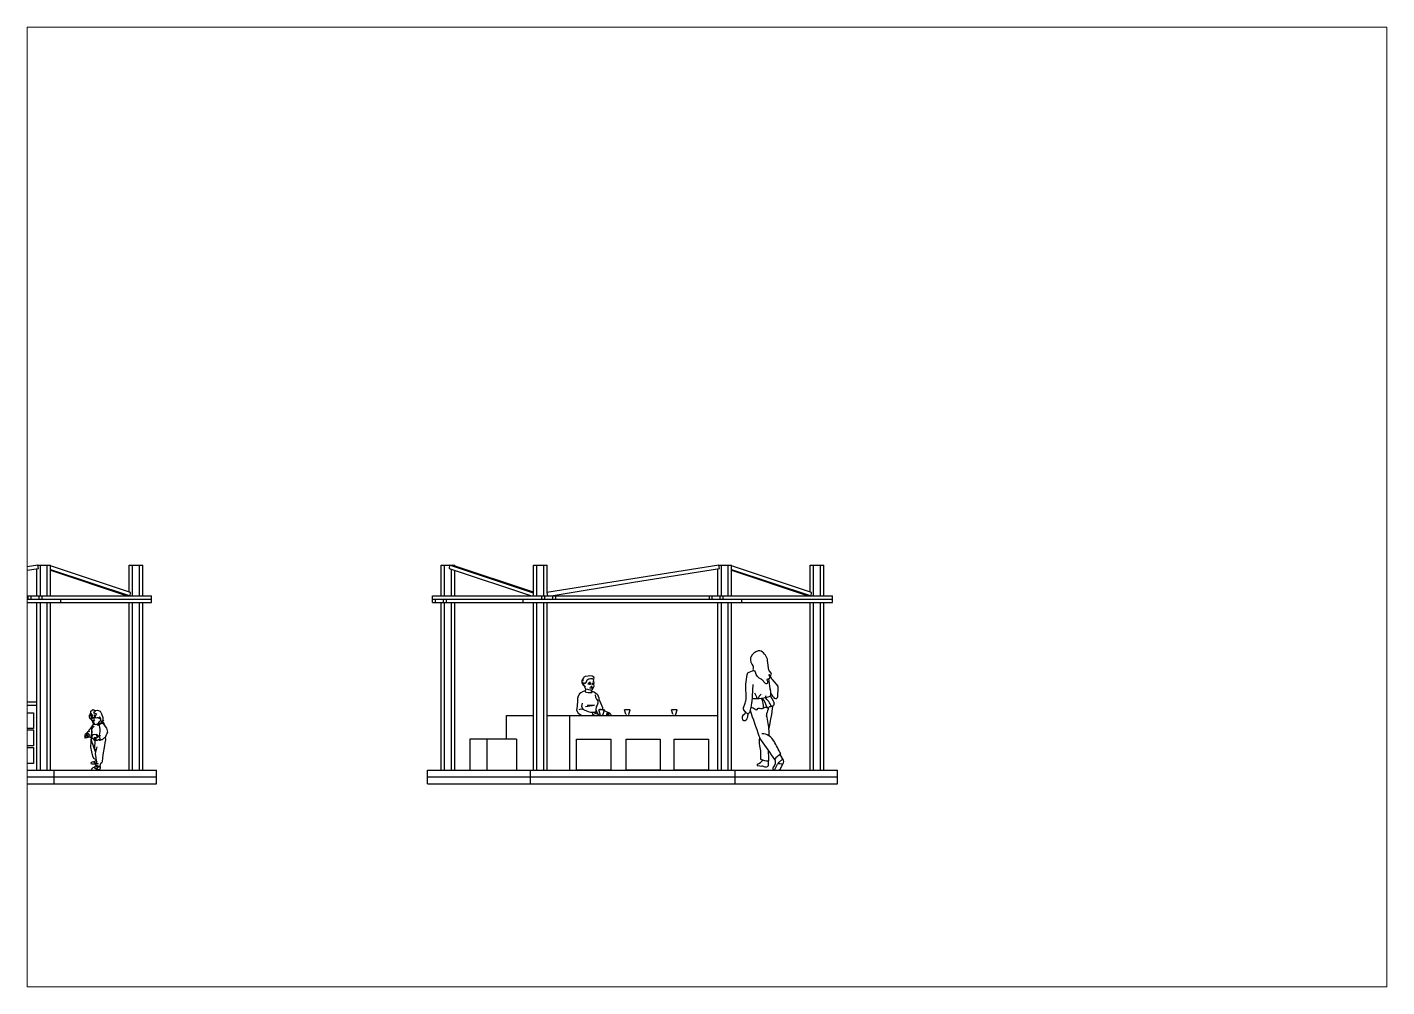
# Paper-space layout 'Layout1' of a CAD drawing. Header units: metres. Extents: x 0 to 16.5, y 0 to 11.7.
# The model-space entities are those that its viewports show. They can reach past a viewport. Long polylines and large blocks are cut down to what shows.
import ezdxf

# ---------------------------------------------------------------- set-up
doc = ezdxf.new("R2010")
doc.units = ezdxf.units.M
doc.header["$MEASUREMENT"] = 0
for name, color, linetype in [('ANTIKEIMENA', 4, 'Continuous'), ('EDAFOS', 141, 'Continuous'), ('PROVOLES TOIXON', 120, 'Continuous')]:
    doc.layers.add(name, color=color, linetype=linetype)

msp = doc.modelspace()

# ---------------------------------------------------------------- linework, layer by layer
at = {"layer": 'ANTIKEIMENA'}
for p, q in [((-23.98, 51.13), (-49.15, 47.12)), ((-36.47, 48.63), (-23.9, 50.64)), ((-23.9, 50.64), (-23.98, 51.13)), ((-10.42, 47.12), (-22.11, 51.01)), ((-22.11, 50.5), (-10.46, 46.63)), ((-22.11, 50.36), (-10.9, 46.63)), ((36.24, 51.13), (36.2, 50.64)), ((36.2, 50.64), (48.25, 46.63)), ((48.55, 47.04), (36.24, 51.13)), ((48.55, 47.18), (36.67, 51.13)), ((75.68, 51.13), (50.51, 47.12)), ((63.19, 48.63), (75.76, 50.64)), ((75.76, 50.64), (75.68, 51.13)), ((89.24, 47.12), (77.55, 51.01)), ((77.55, 50.5), (89.2, 46.63)), ((77.55, 50.36), (88.76, 46.63)), ((51.14, 46.63), (63.19, 48.63)), ((-52.61, 46.63), (-9.11, 46.63)), ((-50.15, 46.13), (-24.93, 46.13)), ((-25.37, 46.13), (-25.37, 46.63)), ((-24.93, 46.13), (-24.93, 46.63)), ((-24.93, 46.13), (-24, 46.13)), ((-24, 46.13), (-7.35, 46.13)), ((-23.78, 46.13), (-23.78, 46.63)), ((-23.35, 46.13), (-23.35, 46.63)), ((-20.61, 45.63), (-20.61, 46.13)), ((-10.46, 46.63), (-10.42, 47.12)), ((-9.11, 46.63), (-7.47, 46.63)), ((-7.47, 46.63), (-7.35, 46.63)), ((-7.35, 45.63), (-7.35, 46.63)), ((33.79, 46.63), (47.05, 46.63)), ((33.79, 45.63), (33.79, 46.63)), ((33.79, 46.13), (46, 46.13)), ((34.22, 45.63), (34.22, 46.13)), ((35.38, 45.63), (35.38, 46.13)), ((35.81, 45.63), (35.81, 46.13)), ((45.96, 46.13), (49.51, 46.13)), ((47.05, 46.63), (79.05, 46.63)), ((47.05, 45.63), (47.05, 46.13)), ((49.51, 46.13), (74.44, 46.13)), ((49.79, 46.13), (49.79, 46.63)), ((50.22, 46.13), (50.22, 46.63)), ((50.51, 47.12), (50.59, 46.63)), ((51.38, 46.13), (51.38, 46.63)), ((51.81, 46.13), (51.81, 46.63)), ((74.29, 46.13), (74.29, 46.63)), ((74.44, 46.13), (75.65, 46.13)), ((74.72, 46.13), (74.72, 46.63)), ((75.65, 46.13), (76.02, 46.13)), ((75.88, 46.13), (75.88, 46.63)), ((76.02, 46.13), (92.31, 46.13)), ((76.31, 46.13), (76.31, 46.63)), ((77.55, 46.63), (90.55, 46.63)), ((79.05, 45.63), (79.05, 46.13)), ((89.2, 46.63), (89.24, 47.12)), ((90.55, 46.63), (92.19, 46.63)), ((92.19, 46.63), (92.31, 46.63)), ((92.31, 45.63), (92.31, 46.63)), ((-50.15, 45.63), (-24.11, 45.63)), ((-24.11, 45.63), (-24, 45.63)), ((-24, 45.63), (-7.35, 45.63)), ((33.79, 45.63), (49.51, 45.63)), ((49.51, 45.63), (74.44, 45.63)), ((74.44, 45.63), (75.65, 45.63)), ((75.65, 45.63), (76.02, 45.63)), ((76.02, 45.63), (92.31, 45.63)), ((82.99, 35.74), (82.81, 37.15)), ((55.62, 34.23), (55.61, 34.06)), ((55.61, 34.06), (55.63, 33.92)), ((55.69, 34.32), (55.62, 34.23)), ((55.63, 33.92), (55.69, 33.81)), ((55.76, 34.37), (55.69, 34.32)), ((55.73, 34.04), (55.74, 33.84)), ((55.74, 33.84), (55.81, 33.67)), ((55.79, 34.34), (55.75, 34.19)), ((55.85, 34.63), (55.77, 34.47)), ((55.77, 34.47), (55.79, 34.34)), ((55.93, 34.72), (55.85, 34.63)), ((55.91, 33.85), (55.86, 33.77)), ((56, 33.87), (55.91, 33.85)), ((56.09, 34.83), (55.93, 34.72)), ((56.08, 33.81), (56, 33.87)), ((56.53, 34.87), (56.09, 34.83)), ((56.09, 33.83), (56.21, 33.91)), ((56.21, 33.91), (56.29, 34.03)), ((56.29, 34.03), (56.42, 34.32)), ((56.42, 34.32), (56.64, 34.47)), ((56.8, 34.91), (56.53, 34.87)), ((56.64, 34.47), (56.9, 34.51)), ((56.64, 33.93), (56.75, 34)), ((56.77, 33.85), (56.64, 33.81)), ((56.75, 34), (56.88, 34.02)), ((56.89, 33.84), (56.77, 33.85)), ((57.13, 34.85), (56.8, 34.91)), ((56.95, 33.81), (56.89, 33.84)), ((56.9, 34.51), (57.15, 34.51)), ((57.08, 33.8), (57.13, 33.86)), ((57.37, 34.74), (57.13, 34.85)), ((57.13, 33.86), (57.27, 33.85)), ((57.15, 34.51), (57.33, 34.45)), ((57.34, 34.04), (57.26, 34.05)), ((57.27, 33.85), (57.37, 33.81)), ((57.33, 34.45), (57.32, 34.39)), ((57.34, 34.37), (57.38, 34.45)), ((57.4, 34.1), (57.34, 34.37)), ((57.38, 33.99), (57.34, 34.04)), ((57.42, 34.6), (57.37, 34.74)), ((57.37, 33.79), (57.41, 33.87)), ((57.38, 34.45), (57.42, 34.6)), ((57.41, 33.87), (57.4, 34.1)), ((79.62, 33.7), (79.8, 35.11)), ((81.99, 34.36), (82.45, 33.86)), ((83.06, 35.59), (83.33, 35.28)), ((83.1, 35.05), (83.38, 34.53)), ((55.07, 31.93), (55.01, 31.6)), ((55.28, 32.27), (55.07, 31.93)), ((55.5, 32.44), (55.28, 32.27)), ((55.81, 32.63), (55.5, 32.44)), ((55.69, 33.81), (55.7, 33.71)), ((55.7, 33.71), (55.76, 33.62)), ((55.76, 33.62), (55.81, 33.57)), ((55.81, 33.67), (55.9, 33.51)), ((55.81, 33.57), (55.87, 33.54)), ((56.09, 32.72), (55.81, 32.63)), ((55.86, 33.77), (55.88, 33.66)), ((55.88, 33.66), (55.91, 33.53)), ((55.9, 33.51), (56.01, 33.32)), ((55.91, 33.53), (56, 33.45)), ((56, 33.45), (56.1, 33.36)), ((56.01, 33.32), (56.11, 33.12)), ((56.09, 33.36), (56.05, 33.27)), ((56.1, 32.66), (56.09, 32.59)), ((56.09, 32.59), (56.33, 32.52)), ((56.1, 33.36), (56.15, 33.34)), ((56.15, 32.89), (56.1, 32.66)), ((56.11, 33.12), (56.15, 32.89)), ((56.15, 33.34), (56.17, 33.36)), ((56.49, 32.91), (56.32, 32.97)), ((56.33, 32.52), (56.55, 32.46)), ((56.64, 32.86), (56.49, 32.91)), ((56.64, 33.81), (56.52, 33.76)), ((56.52, 33.76), (56.94, 33.79)), ((56.55, 32.46), (56.87, 32.46)), ((56.57, 33.74), (56.73, 33.69)), ((56.9, 32.84), (56.64, 32.86)), ((56.73, 33.69), (56.9, 33.69)), ((56.81, 33.16), (56.98, 33.23)), ((56.9, 33.12), (56.81, 33.16)), ((56.88, 33.75), (56.82, 33.7)), ((56.87, 32.46), (57.08, 32.5)), ((56.94, 33.74), (56.88, 33.75)), ((56.9, 33.69), (56.94, 33.74)), ((57.05, 33.11), (56.9, 33.12)), ((56.95, 33.35), (57.05, 33.4)), ((56.98, 33.23), (57.04, 33.2)), ((56.99, 33.18), (57.05, 33.17)), ((57.03, 32.77), (57.06, 32.87)), ((57.05, 32.63), (57.03, 32.77)), ((57.04, 33.2), (57.09, 33.24)), ((57.05, 33.4), (57.13, 33.41)), ((57.15, 33.13), (57.05, 33.11)), ((57.06, 32.87), (57.15, 32.89)), ((57.08, 32.5), (57.13, 32.56)), ((57.09, 33.24), (57.19, 33.2)), ((57.1, 32.69), (57.37, 32.56)), ((57.13, 32.56), (57.1, 32.59)), ((57.12, 33.77), (57.11, 33.76)), ((57.11, 33.76), (57.12, 33.7)), ((57.13, 33.41), (57.11, 33.35)), ((57.3, 33.79), (57.12, 33.77)), ((57.12, 33.7), (57.22, 33.68)), ((57.19, 33.2), (57.15, 33.13)), ((57.15, 32.89), (57.29, 33.1)), ((57.22, 33.68), (57.3, 33.69)), ((57.28, 33.75), (57.24, 33.71)), ((57.35, 33.75), (57.28, 33.75)), ((57.29, 33.1), (57.38, 33.29)), ((57.37, 33.81), (57.3, 33.79)), ((57.3, 33.69), (57.35, 33.75)), ((57.37, 33.68), (57.37, 33.79)), ((57.42, 33.43), (57.37, 33.68)), ((57.37, 32.56), (57.65, 32.42)), ((57.38, 33.29), (57.42, 33.43)), ((57.58, 32.14), (57.65, 31.8)), ((57.65, 32.42), (57.92, 32.17)), ((57.92, 32.17), (58.13, 31.71)), ((80.64, 33.67), (80.5, 31.05)), ((-49.11, 31.13), (-24.11, 31.13)), ((-49.11, 30.63), (-24.11, 30.63)), ((-16.22, 29.74), (-16.04, 29.9)), ((-16.04, 29.9), (-15.91, 29.98)), ((-15.91, 29.98), (-15.76, 29.94)), ((-15.76, 29.94), (-15.55, 29.76)), ((-15.62, 29.86), (-15.23, 29.92)), ((-15.23, 29.92), (-14.88, 29.75)), ((54.92, 30.42), (54.87, 29.91)), ((54.87, 29.91), (55.08, 29.48)), ((55.01, 31.38), (54.92, 30.42)), ((55.01, 31.6), (55.01, 31.38)), ((55.44, 30.04), (55.2, 29.93)), ((55.72, 30.01), (55.44, 30.04)), ((55.63, 30.41), (55.71, 30.91)), ((55.71, 30.19), (55.63, 30.41)), ((55.72, 30.12), (55.71, 30.19)), ((55.83, 30.1), (55.72, 30.12)), ((55.84, 29.99), (55.83, 30.1)), ((56.03, 29.9), (55.84, 29.99)), ((56.59, 29.66), (56.03, 29.9)), ((56.16, 30.41), (57.5, 30.61)), ((57.5, 30.61), (56.41, 30.57)), ((57.74, 30.39), (57.63, 29.52)), ((57.65, 31.8), (57.78, 31.53)), ((57.87, 29.54), (57.72, 29.95)), ((57.87, 30.63), (57.74, 30.39)), ((57.78, 31.53), (57.97, 31.25)), ((57.98, 30.94), (57.87, 30.63)), ((57.97, 31.25), (57.98, 30.94)), ((58.13, 31.71), (58.12, 31.53)), ((58.12, 31.53), (58.34, 30.99)), ((58.23, 29.99), (58.13, 29.92)), ((58.46, 30.01), (58.23, 29.99)), ((58.34, 30.99), (58.64, 30.29)), ((58.68, 29.95), (58.46, 30.01)), ((58.64, 30.29), (58.64, 30.18)), ((58.64, 30.18), (58.72, 29.93)), ((58.72, 29.93), (58.92, 29.84)), ((79.26, 30.23), (79.53, 30.94)), ((79.73, 29.48), (79.29, 30.01)), ((80.38, 30.35), (80.15, 29.57)), ((81.27, 30.01), (81.38, 30.13)), ((-16.44, 28.85), (-16.43, 29.14)), ((-16.28, 28.61), (-16.44, 28.85)), ((-16.43, 29.14), (-16.29, 29.31)), ((-16.37, 29.13), (-16.06, 29.38)), ((-16.18, 29.08), (-16.37, 29.13)), ((-16.29, 29.31), (-16.22, 29.37)), ((-16.16, 28.52), (-16.28, 28.61)), ((-16.25, 29.33), (-16.21, 29.68)), ((-16.06, 29.38), (-16.25, 29.33)), ((-16.24, 29.33), (-16.21, 29.58)), ((-16.22, 29.37), (-16.24, 29.33)), ((-16.21, 29.58), (-16.22, 29.74)), ((-16.17, 28.7), (-16.19, 28.55)), ((-16.19, 28.55), (-16.13, 28.44)), ((-16.07, 28.83), (-16.18, 29.08)), ((-16.1, 28.94), (-16.17, 28.7)), ((-16.08, 28.93), (-16.16, 28.52)), ((-16.13, 28.44), (-16.04, 28.38)), ((-16.01, 28.56), (-16.08, 28.93)), ((-16.04, 29.28), (-16.07, 28.83)), ((-15.87, 28.75), (-16.06, 28.7)), ((-16.06, 28.7), (-16.01, 28.56)), ((-15.97, 28.76), (-16.04, 29.28)), ((-16.04, 28.38), (-16, 28.23)), ((-16, 28.23), (-15.99, 28.11)), ((-15.99, 28.11), (-15.91, 28.11)), ((-15.61, 28.91), (-15.97, 28.76)), ((-15.91, 28.11), (-15.83, 28.13)), ((-15.91, 28.11), (-15.91, 28.08)), ((-15.91, 28.08), (-15.91, 28.03)), ((-15.91, 28.03), (-15.88, 28.04)), ((-15.91, 28.03), (-15.89, 27.99)), ((-15.9, 28.4), (-15.87, 28.44)), ((-15.9, 28.4), (-15.82, 28.37)), ((-15.89, 27.99), (-15.82, 27.96)), ((-15.88, 28.04), (-15.81, 28.03)), ((-15.74, 28.68), (-15.87, 28.75)), ((-15.87, 28.44), (-15.8, 28.46)), ((-15.8, 28.24), (-15.83, 28.26)), ((-15.83, 28.13), (-15.79, 28.17)), ((-15.55, 29.76), (-15.82, 29.5)), ((-15.82, 29.5), (-15.38, 29.37)), ((-15.82, 28.37), (-15.78, 28.37)), ((-15.77, 27.96), (-15.82, 27.96)), ((-15.81, 28.03), (-15.77, 28)), ((-15.81, 27.96), (-15.81, 27.91)), ((-15.81, 27.91), (-15.73, 27.9)), ((-15.8, 28.46), (-15.74, 28.46)), ((-15.79, 28.17), (-15.8, 28.24)), ((-15.57, 29.02), (-15.78, 29.23)), ((-15.78, 29.23), (-15.61, 28.91)), ((-15.78, 28.37), (-15.73, 28.39)), ((-15.77, 28), (-15.71, 27.99)), ((-15.72, 27.97), (-15.77, 27.96)), ((-15.6, 28.81), (-15.74, 28.68)), ((-15.74, 28.46), (-15.63, 28.48)), ((-15.73, 28.39), (-15.67, 28.44)), ((-15.73, 27.9), (-15.72, 27.84)), ((-15.67, 27.97), (-15.72, 27.97)), ((-15.71, 27.99), (-15.66, 27.98)), ((-15.67, 28.44), (-15.63, 28.48)), ((-15.66, 27.98), (-15.67, 27.97)), ((-15.41, 28.72), (-15.6, 28.81)), ((-15.38, 29.37), (-15.57, 29.02)), ((-15.56, 27.82), (-15.41, 27.86)), ((-15.3, 28.77), (-15.41, 28.72)), ((-15.41, 27.86), (-15.26, 27.88)), ((-15.14, 28.76), (-15.3, 28.77)), ((-15.29, 27.77), (-15.07, 27.91)), ((-15.26, 27.88), (-15.11, 28)), ((-14.89, 28.62), (-15.14, 28.76)), ((-15.11, 28), (-14.98, 28.15)), ((-15.07, 27.91), (-14.77, 28.05)), ((-14.74, 27.88), (-15.05, 27.72)), ((-14.96, 28.88), (-15.02, 28.86)), ((-15.02, 28.86), (-14.89, 28.62)), ((-14.98, 28.15), (-14.91, 28.27)), ((-14.84, 28.83), (-14.96, 28.88)), ((-14.88, 29.75), (-14.64, 29.35)), ((-14.78, 28.6), (-14.84, 28.83)), ((-14.81, 28.3), (-14.78, 28.6)), ((-14.56, 28.28), (-14.81, 28.3)), ((-14.77, 28.05), (-14.56, 28.12)), ((-14.5, 27.93), (-14.74, 27.88)), ((-14.69, 28.29), (-14.6, 28.18)), ((-14.64, 29.35), (-14.47, 28.84)), ((-14.6, 28.18), (-14.56, 28.11)), ((-14.39, 28.31), (-14.56, 28.28)), ((-14.56, 28.12), (-14.46, 28.14)), ((-14.36, 27.87), (-14.5, 27.93)), ((-14.47, 28.84), (-14.49, 28.41)), ((-14.49, 28.41), (-14.39, 28.31)), ((-14.46, 28.14), (-14.37, 28.01)), ((-14.37, 28.01), (-14.27, 27.87)), ((-14.22, 27.7), (-14.36, 27.87)), ((-14.27, 27.87), (-14.22, 27.77)), ((44.6, 25.63), (44.6, 29.13)), ((44.6, 29.13), (48.55, 29.13)), ((50.55, 29.13), (75.55, 29.13)), ((53.82, 29.13), (53.82, 21.13)), ((55.08, 29.48), (55.62, 29.13)), ((55.36, 29.21), (55.29, 29.13)), ((56.95, 29.58), (56.59, 29.66)), ((57.1, 29.54), (56.95, 29.58)), ((57.38, 29.58), (57.1, 29.54)), ((57.24, 29.5), (57.13, 29.33)), ((57.13, 29.33), (57.22, 29.18)), ((57.26, 29.28), (57.21, 29.26)), ((57.22, 29.18), (57.34, 29.13)), ((57.45, 29.54), (57.24, 29.5)), ((57.39, 29.22), (57.26, 29.28)), ((57.55, 29.6), (57.38, 29.58)), ((57.49, 29.13), (57.39, 29.22)), ((57.44, 29.5), (57.56, 29.48)), ((57.65, 29.5), (57.55, 29.6)), ((57.56, 29.48), (57.67, 29.42)), ((57.67, 29.42), (57.91, 29.36)), ((58.02, 29.36), (57.87, 29.54)), ((57.91, 29.36), (58.06, 29.27)), ((58.06, 29.27), (58.18, 29.13)), ((58.07, 29.26), (58.2, 29.2)), ((58.2, 29.2), (58.35, 29.15)), ((58.35, 29.15), (58.34, 29.13)), ((58.96, 29.82), (59.01, 29.8)), ((59.01, 29.8), (59.38, 29.6)), ((59.28, 29.47), (59.22, 29.26)), ((59.22, 29.26), (59.29, 29.13)), ((59.48, 29.54), (59.28, 29.47)), ((59.36, 29.48), (59.42, 29.5)), ((59.37, 29.37), (59.36, 29.48)), ((59.42, 29.28), (59.37, 29.37)), ((59.38, 29.6), (59.58, 29.55)), ((59.52, 29.22), (59.42, 29.28)), ((59.48, 29.51), (59.57, 29.47)), ((59.57, 29.22), (59.52, 29.22)), ((59.57, 29.47), (59.71, 29.42)), ((59.69, 29.13), (59.57, 29.22)), ((59.58, 29.55), (59.71, 29.47)), ((59.58, 29.37), (59.6, 29.4)), ((59.6, 29.28), (59.58, 29.37)), ((59.59, 29.21), (59.6, 29.28)), ((59.66, 29.17), (59.65, 29.13)), ((59.71, 29.47), (59.74, 29.4)), ((59.71, 29.42), (59.9, 29.2)), ((59.9, 29.2), (59.99, 29.13)), ((79.91, 29.39), (79.88, 28.85)), ((-17.12, 26.15), (-17.13, 26.05)), ((-17.13, 26.05), (-17.1, 25.95)), ((-17.07, 26.3), (-17.12, 26.21)), ((-17.12, 26.21), (-17.11, 26.13)), ((-17.11, 26.13), (-17.04, 26.08)), ((-17.1, 25.95), (-17, 25.96)), ((-17.09, 25.96), (-17.1, 25.86)), ((-17.04, 26.37), (-17.09, 26.27)), ((-17.09, 26.27), (-17, 26.24)), ((-16.94, 26.43), (-17.04, 26.37)), ((-17.04, 26.08), (-16.92, 26.07)), ((-17, 26.24), (-16.89, 26.22)), ((-17, 25.96), (-16.95, 25.96)), ((-16.99, 25.87), (-16.88, 25.9)), ((-16.99, 25.83), (-16.99, 25.87)), ((-16.95, 25.96), (-16.92, 26.03)), ((-16.78, 26.45), (-16.94, 26.43)), ((-16.92, 26.03), (-16.93, 26.05)), ((-16.92, 26.07), (-16.87, 26.09)), ((-16.85, 26.31), (-16.89, 26.34)), ((-16.89, 26.22), (-16.85, 26.24)), ((-16.88, 25.9), (-16.77, 25.92)), ((-16.87, 26.09), (-16.85, 26.17)), ((-16.85, 26.54), (-16.86, 26.46)), ((-16.86, 26.46), (-16.64, 26.52)), ((-16.67, 26.73), (-16.85, 26.54)), ((-16.85, 26.24), (-16.85, 26.31)), ((-16.76, 26.29), (-16.81, 26.19)), ((-16.81, 26.19), (-16.77, 26.14)), ((-16.67, 26.48), (-16.78, 26.45)), ((-16.71, 26.25), (-16.78, 26.25)), ((-16.77, 26.14), (-16.71, 26.15)), ((-16.77, 25.92), (-16.67, 25.97)), ((-16.7, 26.2), (-16.71, 26.25)), ((-16.71, 26.15), (-16.7, 26.2)), ((-16.5, 26.84), (-16.67, 26.73)), ((-16.67, 25.97), (-16.65, 26.1)), ((-16.66, 25.99), (-16.55, 25.97)), ((-16.5, 26.11), (-16.65, 25.99)), ((-16.64, 26.52), (-16.54, 26.37)), ((-16.55, 25.97), (-16.45, 26.02)), ((-16.54, 26.37), (-16.49, 26.25)), ((-16.34, 27.15), (-16.5, 26.95)), ((-16.5, 26.95), (-16.49, 26.79)), ((-16.42, 26.71), (-16.5, 26.84)), ((-16.49, 26.25), (-16.5, 26.11)), ((-16.49, 26.79), (-16.42, 26.71)), ((-16.45, 26.02), (-16.38, 25.93)), ((-16.38, 25.93), (-16.23, 25.95)), ((-16.21, 27.31), (-16.34, 27.15)), ((-16.17, 26.15), (-16.24, 25.26)), ((-16.23, 25.95), (-16.19, 26.16)), ((-16.12, 27.46), (-16.21, 27.31)), ((-16.19, 26.16), (-16.09, 26.55)), ((-16.08, 26.87), (-16.17, 26.15)), ((-16.1, 26.84), (-16.15, 25.49)), ((-15.92, 27.75), (-16.12, 27.46)), ((-16.09, 26.55), (-16.08, 27.09)), ((-16.08, 27.09), (-15.95, 27.4)), ((-16.07, 26.05), (-16.08, 25.86)), ((-16.03, 26.19), (-16.07, 26.05)), ((-15.89, 26.3), (-16.03, 26.19)), ((-15.95, 27.4), (-15.75, 27.58)), ((-15.74, 27.85), (-15.92, 27.75)), ((-15.63, 26.35), (-15.89, 26.3)), ((-15.65, 25.89), (-15.73, 25.86)), ((-15.72, 27.84), (-15.56, 27.82)), ((-15.48, 25.85), (-15.65, 25.89)), ((-15.38, 26.29), (-15.63, 26.35)), ((-15.35, 26.33), (-15.43, 26.29)), ((-15.43, 26.29), (-15.36, 26.14)), ((-15.3, 26.07), (-15.38, 26.29)), ((-15.36, 26.14), (-15.3, 26.01)), ((-15.27, 26.24), (-15.35, 26.33)), ((-15.28, 25.88), (-15.35, 25.82)), ((-15.31, 25.87), (-15.3, 26.07)), ((-15.3, 26.01), (-15.28, 25.88)), ((-15.17, 27.65), (-15.29, 27.77)), ((-15.15, 26.1), (-15.27, 26.24)), ((-15.05, 27.72), (-15.17, 27.65)), ((-15.03, 25.99), (-15.15, 26.1)), ((-15.01, 26.07), (-15.13, 26.04)), ((-15.13, 26.04), (-14.97, 25.93)), ((-15.02, 27.65), (-14.93, 27.13)), ((-14.89, 26.78), (-15.02, 26.19)), ((-15.02, 26.19), (-14.92, 26.07)), ((-14.75, 26.16), (-15.01, 26.07)), ((-14.97, 25.93), (-14.92, 25.71)), ((-14.93, 27.13), (-14.89, 26.78)), ((-14.52, 25.62), (-14.01, 26.05)), ((-13.89, 27.27), (-14.22, 27.7)), ((-14.08, 25.91), (-13.99, 26.21)), ((-14.05, 25.58), (-14.08, 25.91)), ((-13.99, 26.21), (-13.83, 26.51)), ((-13.73, 26.68), (-13.89, 27.27)), ((-13.83, 26.51), (-13.73, 26.68)), ((83.05, 26.09), (83.02, 26.85)), ((-17.1, 25.86), (-17.04, 25.82)), ((-17.04, 25.82), (-16.99, 25.83)), ((-16.24, 25.26), (-16.25, 24.46)), ((-16.25, 24.46), (-16.12, 23.82)), ((-16.15, 25.49), (-15.52, 23.68)), ((-16.08, 25.86), (-16, 25.77)), ((-16, 25.77), (-15.84, 25.69)), ((-15.84, 25.69), (-15.74, 25.61)), ((-15.75, 25.63), (-15.82, 25.63)), ((-15.82, 25.63), (-15.74, 25.51)), ((-15.78, 25.78), (-15.8, 25.69)), ((-15.8, 25.69), (-15.69, 25.65)), ((-15.68, 25.77), (-15.78, 25.78)), ((-15.59, 25.58), (-15.75, 25.63)), ((-15.74, 25.51), (-15.54, 25.47)), ((-15.73, 25.86), (-15.62, 25.72)), ((-15.69, 25.65), (-15.52, 25.6)), ((-15.59, 25.71), (-15.68, 25.77)), ((-15.62, 25.72), (-15.45, 25.69)), ((-15.62, 24.33), (-15.61, 25.48)), ((-15.5, 23.75), (-15.62, 24.33)), ((-15.46, 25.65), (-15.59, 25.71)), ((-15.38, 25.53), (-15.59, 25.58)), ((-15.55, 23.54), (-15.32, 24.53)), ((-15.54, 25.47), (-15.39, 25.5)), ((-15.52, 25.6), (-15.42, 25.57)), ((-15.35, 25.82), (-15.48, 25.85)), ((-15.37, 25.66), (-15.46, 25.65)), ((-15.45, 25.69), (-15.37, 25.66)), ((-15.42, 25.57), (-15.38, 25.53)), ((-15.39, 25.5), (-15.23, 25.53)), ((-15.23, 25.53), (-15.1, 25.59)), ((-15.1, 25.59), (-14.94, 25.62)), ((-14.9, 25.58), (-14.99, 25.61)), ((-14.99, 25.61), (-14.95, 25.53)), ((-14.95, 25.53), (-14.87, 25.52)), ((-14.92, 25.71), (-14.9, 25.58)), ((-14.87, 25.52), (-14.66, 25.61)), ((-14.66, 25.61), (-14.52, 25.62)), ((-14.4, 23.35), (-14.17, 24.74)), ((-14.17, 24.74), (-14.12, 25.1)), ((-14.12, 25.1), (-14.05, 25.58)), ((39.23, 25.63), (39.23, 21.13)), ((46.06, 25.63), (39.23, 25.63)), ((41.73, 25.63), (41.73, 21.13)), ((46.06, 25.63), (46.06, 21.13)), ((-16.17, 22.22), (-16.2, 22.11)), ((-16.2, 22.11), (-16.02, 22.04)), ((-16.01, 22.3), (-16.17, 22.22)), ((-16.12, 23.82), (-15.97, 23.17)), ((-16.02, 22.04), (-15.8, 22.03)), ((-15.84, 22.35), (-16.01, 22.3)), ((-15.97, 23.17), (-15.79, 22.81)), ((-15.69, 22.41), (-15.84, 22.35)), ((-15.83, 22.32), (-15.78, 22.38)), ((-15.75, 22.22), (-15.83, 22.32)), ((-15.8, 22.03), (-15.7, 22.05)), ((-15.79, 22.81), (-15.56, 22.75)), ((-15.57, 22.14), (-15.75, 22.22)), ((-15.7, 22.05), (-15.51, 22.06)), ((-15.48, 22.42), (-15.69, 22.41)), ((-15.4, 22.15), (-15.57, 22.14)), ((-15.56, 22.75), (-15.49, 22.74)), ((-15.44, 22.9), (-15.55, 23.54)), ((-15.51, 22.6), (-15.52, 22.51)), ((-15.52, 22.51), (-15.41, 22.45)), ((-15.49, 22.74), (-15.51, 22.6)), ((-15.51, 22.06), (-15.4, 22.09)), ((-15.41, 22.45), (-15.48, 22.42)), ((-15.48, 21.91), (-15.45, 22.12)), ((-15.44, 21.89), (-15.47, 21.79)), ((-15.45, 22.12), (-15.16, 22.03)), ((-15.4, 22.48), (-15.44, 22.9)), ((-15.41, 22.15), (-15.35, 22.21)), ((-15.16, 22.03), (-15.41, 22.15)), ((-15.32, 22.28), (-15.4, 22.48)), ((-15.35, 22.21), (-15.4, 22.3)), ((-15.4, 22.3), (-15.32, 22.28)), ((-15.4, 22.09), (-15.4, 22.15)), ((-14.86, 21.67), (-14.8, 21.95)), ((-14.8, 21.95), (-14.75, 22.15)), ((-14.75, 22.15), (-14.71, 22.21)), ((-14.71, 22.21), (-14.61, 22.17)), ((-14.61, 22.17), (-14.53, 22.38)), ((-14.53, 22.38), (-14.4, 23.35)), ((82.87, 22.46), (82.9, 21.91)), ((83.81, 21.14), (84.25, 22)), ((85.04, 22.78), (84.45, 22.26)), ((85.14, 22.6), (84.63, 23.43)), ((84.63, 21.28), (85.15, 22.21)), ((-16.09, 21.33), (-16.15, 21.21)), ((-16.15, 21.21), (-16, 21.13)), ((-15.91, 21.45), (-16.09, 21.33)), ((-16, 21.13), (-15.83, 21.14)), ((-15.71, 21.57), (-15.91, 21.45)), ((-15.83, 21.14), (-15.55, 21.14)), ((-15.71, 21.47), (-15.79, 21.5)), ((-15.58, 21.69), (-15.71, 21.57)), ((-15.59, 21.34), (-15.71, 21.47)), ((-15.46, 21.37), (-15.59, 21.34)), ((-15.47, 21.79), (-15.58, 21.69)), ((-15.55, 21.14), (-15.47, 21.2)), ((-15.47, 21.82), (-15.54, 21.76)), ((-15.54, 21.76), (-15.35, 21.67)), ((-15.37, 21.79), (-15.47, 21.82)), ((-15.47, 21.2), (-15.3, 21.23)), ((-15.46, 21.88), (-15.19, 21.75)), ((-15.3, 21.38), (-15.46, 21.37)), ((-15.26, 21.72), (-15.37, 21.79)), ((-15.35, 21.67), (-15.21, 21.56)), ((-15.19, 21.48), (-15.3, 21.38)), ((-15.3, 21.23), (-15.14, 21.23)), ((-15.18, 21.64), (-15.26, 21.72)), ((-15.21, 21.56), (-15.19, 21.48)), ((-15.19, 21.75), (-14.98, 21.67)), ((-15.03, 21.58), (-15.18, 21.64)), ((-15.14, 21.23), (-14.97, 21.25)), ((-14.94, 21.69), (-15.03, 21.58)), ((-14.98, 21.67), (-14.86, 21.67)), ((-14.97, 21.25), (-14.87, 21.32)), ((-14.89, 21.68), (-14.94, 21.69)), ((-14.82, 21.6), (-14.89, 21.68)), ((-14.87, 21.32), (-14.83, 21.41)), ((-14.83, 21.41), (-14.82, 21.6))]:
    msp.add_line(p, q, dxfattribs=at)
at = {"layer": 'ANTIKEIMENA', "ltscale": 50}
for p, q in [((58.31, 29.29), (58.12, 29.94)), ((58.94, 29.94), (58.12, 29.94)), ((58.75, 29.29), (58.94, 29.94)), ((62.08, 29.29), (61.89, 29.94)), ((62.71, 29.94), (61.89, 29.94)), ((62.52, 29.29), (62.71, 29.94)), ((68.92, 29.29), (68.73, 29.94)), ((69.56, 29.94), (68.73, 29.94)), ((69.36, 29.29), (69.56, 29.94))]:
    msp.add_line(p, q, dxfattribs=at)
at = {"layer": 'ANTIKEIMENA'}
for points in [[(80.34, 37.66, 0.084182), (80.3, 37.48, 0.18287), (80.64, 36.4, -0.283338), (80.69, 36.01, 0.448165), (80.84, 35.67)], [(-26.33, 31.13), (-26.33, 33.96, 1), (-28.4, 33.96), (-28.4, 32.91), (-28.2, 32.91), (-28.2, 33.96, -1), (-26.53, 33.96), (-26.53, 31.13)], [(80.79, 35.69), (80.05, 35.42, 0.282655), (79.8, 35.11)], [(81.99, 34.36, 0.102796), (81.88, 34.43, -0.239171), (81.04, 35.44)], [(82.45, 33.86, 1.049582), (82.78, 34.2, -0.724707), (82.91, 34.5, 0.865126), (83.02, 34.97)], [(83.38, 34.53, 0.049332), (83.49, 34.37), (84.29, 33.4)], [(79.65, 31.64), (79.61, 33.5, -0.037671), (79.62, 33.7)], [(83.23, 31.96), (83.61, 31.25, -0.058164), (83.77, 30.81)], [(84.32, 31.9), (84.38, 33.13, 0.186753), (84.29, 33.4)], [(81.38, 30.13, -0.309962), (81.64, 30.18, 0.279999), (82.34, 30.28)], [(82.34, 30.28, -0.388449), (82.76, 30.25, 0.513903), (82.98, 30.29)], [(79.37, 29.27, 0.410382), (79.13, 28.54, 0.232949), (79.3, 28.41)], [(81.64, 24.7, -0.066473), (81.77, 22.73, 0.123785), (82.97, 22.46, 0.03216), (82.93, 23.96)], [(81.33, 22.01, 0.770533), (81.37, 21.78), (81.98, 21.7)], [(82.9, 21.91, -0.533602), (82.44, 21.55), (82.04, 21.69)], [(83.76, 21.14), (84.36, 21.12, 0.277321), (84.63, 21.28)]]:
    msp.add_lwpolyline(points, format="xyb", dxfattribs=at)
for points in [[(-34.8, 29.52), (-24.6, 29.52), (-24.6, 27.2), (-34.8, 27.2)], [(-34.8, 27.01), (-24.6, 27.01), (-24.6, 24.68), (-34.8, 24.68)], [(-34.8, 24.43), (-24.6, 24.43), (-24.6, 22.1), (-34.8, 22.1)], [(59.87, 21.13), (54.87, 21.13), (54.87, 25.63), (59.87, 25.63)], [(67.11, 21.13), (62.11, 21.13), (62.11, 25.63), (67.11, 25.63)], [(74.14, 21.13), (69.14, 21.13), (69.14, 25.63), (74.14, 25.63)]]:
    msp.add_lwpolyline(points, close=True, dxfattribs=at)
for centre, radius, start, end in [((81.74, 37.08), 1.51, 101.6633, 157.4814), ((81.57, 37.94), 0.637, 62.9455, 101.6633), ((81.05, 36.92), 1.78, 7.2664, 62.9455), ((80.74, 35.37), 0.309, 12.8609, 71.4651), ((83.04, 35.02), 0.0615, 41.46, 248.4617), ((83.27, 35.77), 0.278, 187.2664, 221.0092), ((72.34, 32.52), 10.84, 2.8914, 10.5542), ((83.21, 35.17), 0.161, 221.46, 41.0092), ((81.19, 37.3), 5.71, 263.362, 290.9524), ((78.05, 30.76), 3.33, 14.3806, 29.0304), ((83.78, 30.31), 2.73, 134.9881, 152.0934), ((78.02, 33.24), 4.73, 341.554, 345.524), ((83.63, 33.1), 0.47, 182.8914, 202.4437), ((82.12, 32.47), 1.17, 355.8605, 22.4437), ((81.84, 32.36), 1.44, 344.3038, 358.7899), ((83.55, 32.36), 0.263, 175.8605, 211.7984), ((85.42, 33.53), 2.47, 211.7984, 228.6152), ((84, 31.91), 0.321, 228.6152, 357.33), ((79.46, 30.15), 0.218, 158.8265, 219.5297), ((77.84, 31.59), 1.82, 338.8266, 1.4085), ((1085.24, 373.79), 1062.21, 198.8912, 199.1046), ((80.14, 29.04), 1.28, 48.5355, 79.6416), ((77.44, 31.21), 3.07, 343.676, 357.0018), ((81.12, 30.16), 0.206, 228.5355, 315.5463), ((79.89, 30.45), 2.34, 353.661, 30.244), ((79.41, 29.39), 3.44, 14.9862, 41.0205), ((79.63, 28.69), 4.14, 25.413, 47.193), ((521.22, -117.48), 462.49, 161.372, 161.4885), ((83.2, 30.18), 0.245, 98.2229, 153.1099), ((14.02, 40.74), 70.33, 348.8063, 351.6789), ((82.97, 31.79), 1.38, 278.223, 301.3713), ((83.59, 30.77), 0.186, 301.3713, 14.1225), ((79.4, 28.88), 0.483, 258.6425, 356.0855), ((79.19, 29.61), 0.385, 296.9404, 8.9368), ((79.92, 29.64), 0.246, 219.5297, 343.676), ((83.12, 29.21), 0.49, 161.4885, 196.2716), ((73.52, 26.41), 9.51, 2.603, 16.2716), ((84.16, 27.04), 2.78, 199.1046, 214.9663), ((85.05, 25.37), 3.47, 171.1932, 191.1369), ((81.86, 24.3), 2.16, 29.4491, 87.2259), ((85.23, 26.94), 2.21, 182.1938, 182.603), ((410.83, 255.49), 401.4, 214.9663, 215.447), ((53.2, 8.11), 35.08, 26.0196, 29.4491), ((80.59, 23.77), 1.91, 292.8659, 321.7851), ((82.84, 22.28), 1.13, 313.9881, 24.7063), ((87.4, 19.61), 4.72, 124.5531, 139.1992), ((85.04, 21.6), 0.889, 131.4324, 153.1397), ((83.14, 16.35), 5.87, 71.6491, 78.534), ((84.82, 22.4), 0.386, 330.5734, 31.8718), ((81.95, 21.42), 0.288, 71.2315, 83.3276), ((83.76, 21.33), 0.192, 133.9881, 268.5742)]:
    msp.add_arc(centre, radius, start, end, dxfattribs=at)
at = {"layer": 'ANTIKEIMENA', "ltscale": 50}
for centre in [(58.53, 29.35), (62.3, 29.35), (69.14, 29.35)]:
    msp.add_arc(centre, 0.231, 196.4774, 343.5226, dxfattribs=at)
at = {"layer": 'PROVOLES TOIXON'}
for p, q in [((-24.11, 46.65), (-24.11, 50.6)), ((-23.98, 51.13), (-23.61, 51.13)), ((-23.61, 46.63), (-23.61, 51.13)), ((-23.61, 51.13), (-22.47, 51.13)), ((-22.61, 51.13), (-22.11, 51.13)), ((-22.61, 46.63), (-22.61, 51.13)), ((-22.11, 46.63), (-22.11, 51.13)), ((-10.61, 51.13), (-10.11, 51.13)), ((-10.61, 47.18), (-10.61, 51.13)), ((-10.11, 51.13), (-9.11, 51.13)), ((-10.11, 46.63), (-10.11, 51.13)), ((-9.11, 51.13), (-8.61, 51.13)), ((-9.11, 46.63), (-9.11, 51.13)), ((-8.61, 46.63), (-8.61, 51.13)), ((35.05, 51.13), (35.55, 51.13)), ((35.05, 46.63), (35.05, 51.13)), ((35.55, 46.63), (35.55, 51.13)), ((35.55, 51.13), (36.55, 51.13)), ((36.55, 51.13), (37.05, 51.13)), ((36.55, 46.63), (36.55, 50.52)), ((37.05, 51), (37.05, 51.13)), ((37.05, 46.63), (37.05, 50.35)), ((48.55, 51.13), (49.05, 51.13)), ((48.55, 46.63), (48.55, 51.13)), ((49.05, 51.13), (50.05, 51.13)), ((49.05, 46.63), (49.05, 51.13)), ((50.05, 51.13), (50.55, 51.13)), ((50.05, 46.63), (50.05, 51.13)), ((50.55, 47.13), (50.55, 51.13)), ((75.55, 46.65), (75.55, 50.6)), ((75.68, 51.13), (76.05, 51.13)), ((76.05, 46.63), (76.05, 51.13)), ((76.05, 51.13), (77.19, 51.13)), ((77.05, 51.13), (77.55, 51.13)), ((77.05, 46.63), (77.05, 51.13)), ((77.55, 46.63), (77.55, 51.13)), ((89.05, 51.13), (89.55, 51.13)), ((89.05, 47.18), (89.05, 51.13)), ((89.55, 51.13), (90.55, 51.13)), ((89.55, 46.63), (89.55, 51.13)), ((90.55, 51.13), (91.05, 51.13)), ((90.55, 46.63), (90.55, 51.13)), ((91.05, 46.63), (91.05, 51.13)), ((-24.11, 21.13), (-24.11, 45.63)), ((-23.61, 21.13), (-23.61, 45.63)), ((-22.61, 21.13), (-22.61, 45.63)), ((-22.11, 21.13), (-22.11, 45.63)), ((-10.61, 21.13), (-10.61, 45.63)), ((-10.11, 21.13), (-10.11, 45.63)), ((-9.11, 21.13), (-9.11, 45.63)), ((-8.61, 21.13), (-8.61, 45.63)), ((35.05, 21.13), (35.05, 45.63)), ((35.55, 21.13), (35.55, 45.63)), ((36.55, 21.13), (36.55, 45.63)), ((37.05, 21.13), (37.05, 45.63)), ((48.55, 21.13), (48.55, 45.63)), ((49.05, 21.13), (49.05, 45.63)), ((50.05, 21.13), (50.05, 45.63)), ((50.55, 21.13), (50.55, 45.63)), ((75.55, 21.13), (75.55, 45.63)), ((76.05, 21.13), (76.05, 45.63)), ((77.05, 21.13), (77.05, 45.63)), ((77.55, 21.13), (77.55, 45.63)), ((89.05, 21.13), (89.05, 45.63)), ((89.55, 21.13), (89.55, 45.63)), ((90.55, 21.13), (90.55, 45.63)), ((91.05, 21.13), (91.05, 45.63)), ((-51.61, 21.13), (-21.61, 21.13)), ((-51.61, 20.13), (-21.61, 20.13)), ((-21.61, 19.13), (-21.61, 21.13)), ((-21.61, 21.13), (-6.61, 21.13)), ((-21.61, 20.13), (-6.61, 20.13)), ((-6.61, 19.13), (-6.61, 21.13)), ((33.05, 19.13), (33.05, 21.13)), ((33.05, 21.13), (48.05, 21.13)), ((33.05, 20.13), (48.05, 20.13)), ((48.05, 21.13), (78.05, 21.13)), ((48.05, 21.13), (48.05, 19.13)), ((48.05, 20.13), (78.05, 20.13)), ((78.05, 19.13), (78.05, 21.13)), ((78.05, 21.13), (93.05, 21.13)), ((78.05, 20.13), (93.05, 20.13)), ((93.05, 19.13), (93.05, 21.13)), ((-66.61, 19.13), (-6.61, 19.13)), ((33.05, 19.13), (93.05, 19.13))]:
    msp.add_line(p, q, dxfattribs=at)

psp = doc.layouts.get("Layout1")

# ---------------------------------------------------------------- viewports
at = {"layer": 'EDAFOS'}
psp.add_viewport(center=(8.255, 5.829), size=(16.58, 11.70024), view_center_point=(73.944, 59.627), view_height=140.40287, dxfattribs=at)

doc.saveas('drawing.dxf')
